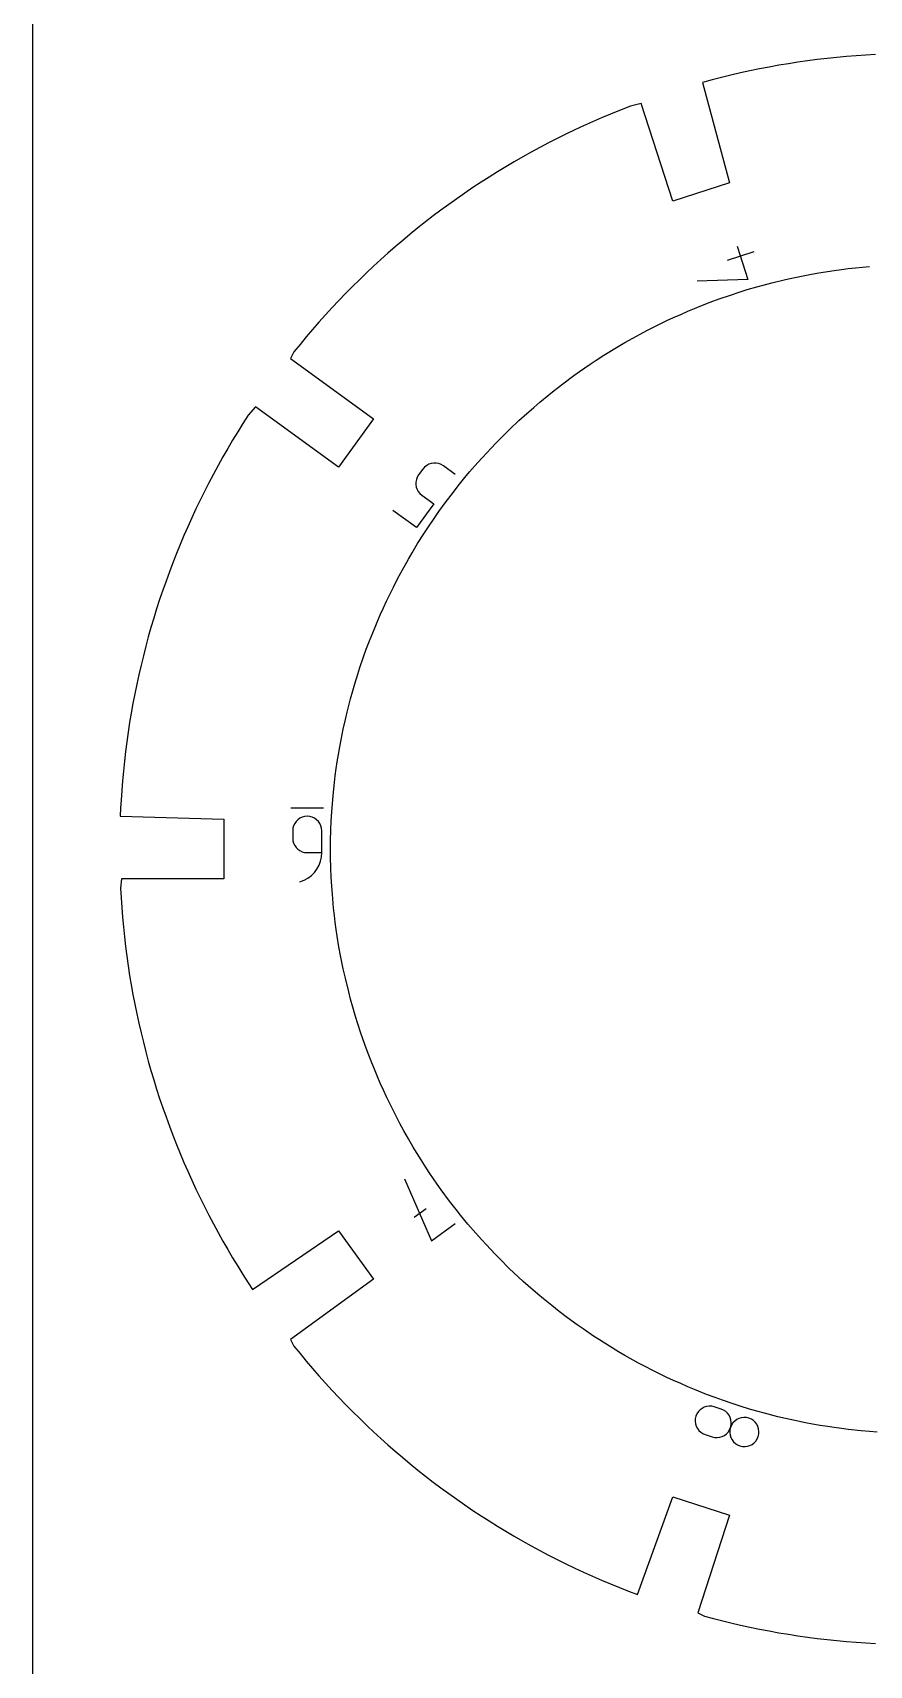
# Model space of a CAD drawing. Header units: metres. Extents: x 0 to 18, y 0 to 24.
# Drawn here: x 0 to 2.498, y 5.306 to 10.179 of the extents above; entities that cross this region are included whole.
import ezdxf

# ---------------------------------------------------------------- set-up
doc = ezdxf.new("R2010")
doc.units = ezdxf.units.M

msp = doc.modelspace()

# ---------------------------------------------------------------- linework, layer by layer
at = {"layer": 'annotation', "color": 1}
for p, q in [((2.152589, 9.524495), (2.073398, 9.498764)), ((2.103306, 9.541292), (2.135475, 9.442286)), ((2.135475, 9.442286), (1.983959, 9.43677)), ((1.165071, 8.876538), (1.152296, 8.858955)), ((1.170254, 8.882474), (1.165071, 8.876538)), ((1.17624, 8.887258), (1.170254, 8.882474)), ((1.182854, 8.890863), (1.17624, 8.887258)), ((1.189923, 8.893262), (1.182854, 8.890863)), ((1.197275, 8.894428), (1.189923, 8.893262)), ((1.204736, 8.894336), (1.197275, 8.894428)), ((1.212133, 8.892956), (1.204736, 8.894336)), ((1.219292, 8.890263), (1.212133, 8.892956)), ((1.226041, 8.88623), (1.219292, 8.890263)), ((1.261337, 8.860586), (1.226041, 8.88623)), ((1.226041, 8.88623), (1.226041, 8.88623)), ((1.144183, 8.837642), (1.144095, 8.830192)), ((1.144095, 8.830192), (1.145267, 8.822855)), ((1.14556, 8.845033), (1.144183, 8.837642)), ((1.145267, 8.822855), (1.147671, 8.815802)), ((1.148255, 8.852195), (1.14556, 8.845033)), ((1.152296, 8.858955), (1.148255, 8.852195)), ((1.152296, 8.858955), (1.152296, 8.858955)), ((1.197281, 8.77242), (1.145855, 8.701638)), ((1.147671, 8.815802), (1.151278, 8.809205)), ((1.151278, 8.809205), (1.156059, 8.803235)), ((1.156059, 8.803235), (1.161985, 8.798064)), ((1.161985, 8.798064), (1.197281, 8.77242)), ((1.145855, 8.701638), (1.075262, 8.752926)), ((0.868572, 7.864738), (0.770854, 7.864738)), ((0.777037, 7.804668), (0.776339, 7.796861)), ((0.776339, 7.796861), (0.776339, 7.775241)), ((0.779052, 7.812017), (0.777037, 7.804668)), ((0.78226, 7.818785), (0.779052, 7.812017)), ((0.78654, 7.824849), (0.78226, 7.818785)), ((0.791769, 7.830087), (0.78654, 7.824849)), ((0.797826, 7.834374), (0.791769, 7.830087)), ((0.804587, 7.837589), (0.797826, 7.834374)), ((0.811932, 7.839608), (0.804587, 7.837589)), ((0.819737, 7.840308), (0.811932, 7.839608)), ((0.827527, 7.839608), (0.819737, 7.840308)), ((0.819737, 7.840308), (0.819737, 7.840308)), ((0.834863, 7.837589), (0.827527, 7.839608)), ((0.841622, 7.834374), (0.834863, 7.837589)), ((0.84768, 7.830087), (0.841622, 7.834374)), ((0.852915, 7.824849), (0.84768, 7.830087)), ((0.857201, 7.818785), (0.852915, 7.824849)), ((0.860416, 7.812017), (0.857201, 7.818785)), ((0.862435, 7.804668), (0.860416, 7.812017)), ((0.863136, 7.796861), (0.862435, 7.804668)), ((0.863136, 7.731903), (0.863136, 7.796861)), ((0.863136, 7.796861), (0.863136, 7.796861)), ((0.776339, 7.775241), (0.776339, 7.775241)), ((0.776339, 7.775241), (0.777037, 7.767438)), ((0.777037, 7.767438), (0.779052, 7.760099)), ((0.779052, 7.760099), (0.78226, 7.753345)), ((0.78226, 7.753345), (0.78654, 7.747298)), ((0.78654, 7.747298), (0.791769, 7.742079)), ((0.791769, 7.742079), (0.797826, 7.737809)), ((0.797826, 7.737809), (0.804587, 7.734609)), ((0.804587, 7.734609), (0.811932, 7.7326)), ((0.811932, 7.7326), (0.819737, 7.731903)), ((0.819737, 7.731903), (0.863136, 7.731903)), ((0.854839, 7.693985), (0.85937, 7.706002)), ((0.85937, 7.706002), (0.862175, 7.718694)), ((0.862175, 7.718694), (0.863136, 7.731903)), ((0.797946, 7.644873), (0.810379, 7.649535)), ((0.810379, 7.649535), (0.821787, 7.655815)), ((0.821787, 7.655815), (0.832055, 7.663558)), ((0.832055, 7.663558), (0.841064, 7.672606)), ((0.841064, 7.672606), (0.848698, 7.6828)), ((0.848698, 7.6828), (0.854839, 7.693985)), ((0.797946, 7.644873), (0.797946, 7.644873)), ((1.110522, 6.757845), (1.19065, 6.573266)), ((1.139235, 6.644032), (1.174563, 6.669699)), ((1.19065, 6.573266), (1.261316, 6.624608)), ((1.978203, 6.042249), (1.977845, 6.034629)), ((1.979952, 6.049895), (1.978203, 6.042249)), ((1.983031, 6.057109), (1.979952, 6.049895)), ((1.979952, 6.049895), (1.979952, 6.049895)), ((1.987221, 6.063484), (1.983031, 6.057109)), ((1.992368, 6.068939), (1.987221, 6.063484)), ((1.998319, 6.073395), (1.992368, 6.068939)), ((2.004919, 6.07677), (1.998319, 6.073395)), ((2.012016, 6.078984), (2.004919, 6.07677)), ((2.019454, 6.079958), (2.012016, 6.078984)), ((2.02708, 6.07961), (2.019454, 6.079958)), ((2.03474, 6.07786), (2.02708, 6.07961)), ((2.03474, 6.07786), (2.03474, 6.07786)), ((2.055363, 6.071159), (2.03474, 6.07786)), ((2.062589, 6.068072), (2.055363, 6.071159)), ((2.068972, 6.06387), (2.062589, 6.068072)), ((2.074431, 6.058707), (2.068972, 6.06387)), ((2.078888, 6.05274), (2.074431, 6.058707)), ((2.082263, 6.046125), (2.078888, 6.05274)), ((2.084476, 6.039017), (2.082263, 6.046125)), ((2.10839, 6.04315), (2.10177, 6.039781)), ((2.115505, 6.045359), (2.10839, 6.04315)), ((2.122959, 6.046327), (2.115505, 6.045359)), ((2.130596, 6.045975), (2.122959, 6.046327)), ((2.13826, 6.044224), (2.130596, 6.045975)), ((2.145455, 6.041148), (2.13826, 6.044224)), ((2.13826, 6.044224), (2.13826, 6.044224)), ((1.977845, 6.034629), (1.978803, 6.02719)), ((1.978803, 6.02719), (1.980998, 6.020088)), ((1.980998, 6.020088), (1.984354, 6.013477)), ((1.984354, 6.013477), (1.988794, 6.007515)), ((1.988794, 6.007515), (1.994239, 6.002355)), ((1.994239, 6.002355), (2.000614, 5.998154)), ((2.000614, 5.998154), (2.00784, 5.995067)), ((2.00784, 5.995067), (2.028462, 5.988367)), ((2.064943, 5.992807), (2.07091, 5.997257)), ((2.07091, 5.997257), (2.076072, 6.002708)), ((2.076072, 6.002708), (2.080272, 6.009082)), ((2.080272, 6.009082), (2.083355, 6.016297)), ((2.081609, 6.00865), (2.081263, 6.001027)), ((2.081263, 6.001027), (2.082236, 5.993583)), ((2.083355, 6.016297), (2.081609, 6.00865)), ((2.082236, 5.993583), (2.08445, 5.986474)), ((2.083355, 6.016297), (2.085102, 6.023947)), ((2.086437, 6.02351), (2.083355, 6.016297)), ((2.083355, 6.016297), (2.083355, 6.016297)), ((2.083355, 6.016297), (2.083355, 6.016297)), ((2.085449, 6.031573), (2.084476, 6.039017)), ((2.085102, 6.023947), (2.085449, 6.031573)), ((2.090638, 6.029881), (2.086437, 6.02351)), ((2.095801, 6.035332), (2.090638, 6.029881)), ((2.10177, 6.039781), (2.095801, 6.035332)), ((2.151814, 6.036953), (2.145455, 6.041148)), ((2.157255, 6.031796), (2.151814, 6.036953)), ((2.161698, 6.025834), (2.157255, 6.031796)), ((2.165064, 6.019221), (2.161698, 6.025834)), ((2.167272, 6.012115), (2.165064, 6.019221)), ((2.166147, 5.989396), (2.167894, 5.997047)), ((2.168242, 6.004671), (2.167272, 6.012115)), ((2.167894, 5.997047), (2.168242, 6.004671)), ((2.028462, 5.988367), (2.028462, 5.988367)), ((2.028462, 5.988367), (2.036126, 5.986615)), ((2.036126, 5.986615), (2.043761, 5.986263)), ((2.043761, 5.986263), (2.051213, 5.987231)), ((2.051213, 5.987231), (2.058325, 5.989438)), ((2.058325, 5.989438), (2.064943, 5.992807)), ((2.08445, 5.986474), (2.087825, 5.979858)), ((2.087825, 5.979858), (2.092283, 5.973889)), ((2.092283, 5.973889), (2.097744, 5.968724)), ((2.097744, 5.968724), (2.104129, 5.96452)), ((2.104129, 5.96452), (2.111359, 5.961432)), ((2.111359, 5.961432), (2.111359, 5.961432)), ((2.111359, 5.961432), (2.118989, 5.959691)), ((2.118989, 5.959691), (2.126598, 5.959348)), ((2.126598, 5.959348), (2.134031, 5.960321)), ((2.134031, 5.960321), (2.141131, 5.962533)), ((2.141131, 5.962533), (2.147741, 5.965904)), ((2.147741, 5.965904), (2.153704, 5.970356)), ((2.153704, 5.970356), (2.158864, 5.975807)), ((2.158864, 5.975807), (2.163064, 5.982181)), ((2.163064, 5.982181), (2.166147, 5.989396)), ((2.166147, 5.989396), (2.166147, 5.989396))]:
    msp.add_line(p, q, dxfattribs=at)
at = {"layer": 'boundary', "color": 5}
for p, q in [((2.255923, 10.086094), (2.22719, 10.081293)), ((2.284703, 10.090537), (2.255923, 10.086094)), ((2.313545, 10.094634), (2.284703, 10.090537)), ((2.342442, 10.098388), (2.313545, 10.094634)), ((2.371369, 10.101763), (2.342442, 10.098388)), ((2.40033, 10.104798), (2.371369, 10.101763)), ((2.429342, 10.107482), (2.40033, 10.104798)), ((2.458381, 10.109795), (2.429342, 10.107482)), ((2.487439, 10.111762), (2.458381, 10.109795)), ((2.516528, 10.113371), (2.487439, 10.111762)), ((2.028038, 10.037845), (1.999914, 10.030253)), ((2.056246, 10.045092), (2.028038, 10.037845)), ((2.084551, 10.052003), (2.056246, 10.045092)), ((2.112921, 10.05856), (2.084551, 10.052003)), ((2.14139, 10.064771), (2.112921, 10.05856)), ((2.169921, 10.070623), (2.14139, 10.064771)), ((2.198526, 10.076128), (2.169921, 10.070623)), ((2.22719, 10.081293), (2.198526, 10.076128)), ((1.999914, 10.030253), (2.08031, 9.730791)), ((1.751613, 9.946534), (1.724636, 9.935556)), ((1.784691, 9.959429), (1.751613, 9.946534)), ((1.816923, 9.96701), (1.784691, 9.959429)), ((1.911497, 9.67594), (1.816923, 9.96701)), ((1.644537, 9.900629), (1.61813, 9.888337)), ((1.671091, 9.912595), (1.644537, 9.900629)), ((1.697801, 9.92423), (1.671091, 9.912595)), ((1.724636, 9.935556), (1.697801, 9.92423)), ((1.53984, 9.849529), (1.514061, 9.835957)), ((1.56577, 9.862785), (1.53984, 9.849529)), ((1.591878, 9.875718), (1.56577, 9.862785)), ((1.61813, 9.888337), (1.591878, 9.875718)), ((1.437769, 9.793346), (1.412692, 9.778525)), ((1.463021, 9.807865), (1.437769, 9.793346)), ((1.48846, 9.82206), (1.463021, 9.807865)), ((1.514061, 9.835957), (1.48846, 9.82206)), ((1.363096, 9.747973), (1.338594, 9.732229)), ((1.387807, 9.7634), (1.363096, 9.747973)), ((1.412692, 9.778525), (1.387807, 9.7634)), ((1.290145, 9.699872), (1.266232, 9.683239)), ((1.31427, 9.716198), (1.290145, 9.699872)), ((1.338594, 9.732229), (1.31427, 9.716198)), ((2.08031, 9.730791), (1.911497, 9.67594)), ((1.219015, 9.649114), (1.195723, 9.631624)), ((1.242516, 9.666323), (1.219015, 9.649114)), ((1.266232, 9.683239), (1.242516, 9.666323)), ((1.172647, 9.613844), (1.149801, 9.595781)), ((1.195723, 9.631624), (1.172647, 9.613844)), ((1.104761, 9.558824), (1.082588, 9.539928)), ((1.127168, 9.577441), (1.104761, 9.558824)), ((1.149801, 9.595781), (1.127168, 9.577441)), ((1.038957, 9.501346), (1.017488, 9.481645)), ((1.060657, 9.520767), (1.038957, 9.501346)), ((1.082588, 9.539928), (1.060657, 9.520767)), ((0.996262, 9.461696), (0.9753, 9.441474)), ((1.017488, 9.481645), (0.996262, 9.461696)), ((0.954569, 9.421004), (0.934098, 9.400287)), ((0.9753, 9.441474), (0.954569, 9.421004)), ((0.893941, 9.358086), (0.87424, 9.336629)), ((0.913839, 9.379259), (0.893941, 9.358086)), ((0.934098, 9.400287), (0.913839, 9.379259)), ((0.854803, 9.314929), (0.835645, 9.292986)), ((0.87424, 9.336629), (0.854803, 9.314929)), ((0.816762, 9.270809), (0.798145, 9.248405)), ((0.835645, 9.292986), (0.816762, 9.270809)), ((0.779804, 9.225785), (0.769658, 9.206087)), ((0.798145, 9.248405), (0.779804, 9.225785)), ((0.769658, 9.206087), (1.017715, 9.025863)), ((0.665303, 9.062503), (0.643343, 9.036993)), ((0.913383, 8.882263), (0.665303, 9.062503)), ((0.643343, 9.036993), (0.627609, 9.012479)), ((1.017715, 9.025863), (0.913383, 8.882263)), ((0.612186, 8.987775), (0.597058, 8.962882)), ((0.627609, 9.012479), (0.612186, 8.987775)), ((0.582229, 8.937804), (0.567723, 8.912547)), ((0.597058, 8.962882), (0.582229, 8.937804)), ((0.553515, 8.887126), (0.539631, 8.861512)), ((0.567723, 8.912547), (0.553515, 8.887126)), ((0.526059, 8.835746), (0.512799, 8.809805)), ((0.539631, 8.861512), (0.526059, 8.835746)), ((0.499853, 8.78371), (0.487248, 8.757451)), ((0.512799, 8.809805), (0.499853, 8.78371)), ((0.474955, 8.731049), (0.462993, 8.704484)), ((0.487248, 8.757451), (0.474955, 8.731049)), ((0.45134, 8.677781), (0.440031, 8.650938)), ((0.462993, 8.704484), (0.45134, 8.677781)), ((0.429049, 8.62396), (0.418395, 8.59685)), ((0.440031, 8.650938), (0.429049, 8.62396)), ((0.418395, 8.59685), (0.408084, 8.569612)), ((0.398105, 8.54224), (0.388455, 8.514757)), ((0.408084, 8.569612), (0.398105, 8.54224)), ((0.379155, 8.487153), (0.370178, 8.459438)), ((0.388455, 8.514757), (0.379155, 8.487153)), ((0.361556, 8.431625), (0.353279, 8.403698)), ((0.370178, 8.459438), (0.361556, 8.431625)), ((0.353279, 8.403698), (0.34533, 8.375673)), ((0.337743, 8.347546), (0.330484, 8.319342)), ((0.34533, 8.375673), (0.337743, 8.347546)), ((0.32358, 8.291036), (0.317024, 8.262649)), ((0.330484, 8.319342), (0.32358, 8.291036)), ((0.310815, 8.234197), (0.304963, 8.205662)), ((0.317024, 8.262649), (0.310815, 8.234197)), ((0.304963, 8.205662), (0.299455, 8.177061)), ((0.294295, 8.148394), (0.289492, 8.119666)), ((0.299455, 8.177061), (0.294295, 8.148394)), ((0.285038, 8.090872), (0.280939, 8.062037)), ((0.289492, 8.119666), (0.285038, 8.090872)), ((0.280939, 8.062037), (0.277199, 8.033144)), ((0.273807, 8.004216), (0.270777, 7.975243)), ((0.277199, 8.033144), (0.273807, 8.004216)), ((0.268101, 7.946245), (0.265777, 7.917206)), ((0.270777, 7.975243), (0.268101, 7.946245)), ((0.265777, 7.917206), (0.263811, 7.888147)), ((0.262567, 7.865507), (0.261422, 7.840716)), ((0.263811, 7.888147), (0.262567, 7.865507)), ((0.261422, 7.840716), (0.570419, 7.831341)), ((0.570419, 7.831341), (0.570419, 7.653841)), ((0.265293, 7.653841), (0.262204, 7.626122)), ((0.570419, 7.653841), (0.265293, 7.653841)), ((0.262204, 7.626122), (0.263811, 7.597032)), ((0.263811, 7.597032), (0.265777, 7.567973)), ((0.265777, 7.567973), (0.268101, 7.538934)), ((0.268101, 7.538934), (0.270777, 7.509923)), ((0.270777, 7.509923), (0.273807, 7.480963)), ((0.273807, 7.480963), (0.277199, 7.452034)), ((0.277199, 7.452034), (0.280939, 7.423138)), ((0.280939, 7.423138), (0.285038, 7.394296)), ((0.285038, 7.394296), (0.289492, 7.365515)), ((0.289492, 7.365515), (0.294295, 7.336784)), ((0.294295, 7.336784), (0.299455, 7.308118)), ((0.299455, 7.308118), (0.304963, 7.279518)), ((0.304963, 7.279518), (0.310815, 7.250983)), ((0.310815, 7.250983), (0.317024, 7.222514)), ((0.317024, 7.222514), (0.32358, 7.194144)), ((0.32358, 7.194144), (0.330484, 7.165838)), ((0.330484, 7.165838), (0.337743, 7.137632)), ((0.337743, 7.137632), (0.34533, 7.109507)), ((0.34533, 7.109507), (0.353279, 7.081481)), ((0.353279, 7.081481), (0.361556, 7.053554)), ((0.361556, 7.053554), (0.370178, 7.025738)), ((0.370178, 7.025738), (0.379155, 6.998023)), ((0.379155, 6.998023), (0.388455, 6.97041)), ((0.388455, 6.97041), (0.398105, 6.942926)), ((0.398105, 6.942926), (0.408084, 6.915569)), ((0.408084, 6.915569), (0.418395, 6.888329)), ((0.418395, 6.888329), (0.429049, 6.861205)), ((0.429049, 6.861205), (0.440031, 6.834229)), ((0.440031, 6.834229), (0.451357, 6.807362)), ((0.451357, 6.807362), (0.462993, 6.780683)), ((0.462993, 6.780683), (0.474955, 6.754131)), ((0.474955, 6.754131), (0.487248, 6.727725)), ((0.487248, 6.727725), (0.499853, 6.70147)), ((0.499853, 6.70147), (0.512799, 6.675363)), ((0.512799, 6.675363), (0.526059, 6.649434)), ((0.526059, 6.649434), (0.539631, 6.623654)), ((0.539631, 6.623654), (0.553515, 6.598054)), ((0.553515, 6.598054), (0.567723, 6.572616)), ((0.656659, 6.427985), (0.91338, 6.602916)), ((0.91338, 6.602916), (1.017712, 6.459316)), ((0.567723, 6.572616), (0.582229, 6.547362)), ((0.582229, 6.547362), (0.597058, 6.522285)), ((0.597058, 6.522285), (0.612186, 6.497402)), ((0.612186, 6.497402), (0.627609, 6.472689)), ((0.627609, 6.472689), (0.643343, 6.448186)), ((0.643343, 6.448186), (0.656659, 6.427985)), ((1.017712, 6.459316), (0.769653, 6.279091)), ((0.769653, 6.279091), (0.779804, 6.259393)), ((0.779804, 6.259393), (0.798145, 6.236761)), ((0.798145, 6.236761), (0.816762, 6.214355)), ((0.816762, 6.214355), (0.835645, 6.192182)), ((0.835645, 6.192182), (0.854803, 6.170251)), ((0.854803, 6.170251), (0.87424, 6.14855)), ((0.87424, 6.14855), (0.893941, 6.12708)), ((0.893941, 6.12708), (0.913887, 6.105869)), ((0.913887, 6.105869), (0.934098, 6.084893)), ((0.934098, 6.084893), (0.954569, 6.064162)), ((0.954569, 6.064162), (0.9753, 6.043691)), ((0.9753, 6.043691), (0.996262, 6.02348)), ((0.996262, 6.02348), (1.000886, 6.019136)), ((1.000886, 6.019136), (1.017488, 6.003534)), ((1.017488, 6.003534), (1.038957, 5.983833)), ((1.038957, 5.983833), (1.060657, 5.964396)), ((1.060657, 5.964396), (1.082588, 5.945238)), ((1.082588, 5.945238), (1.104761, 5.926355)), ((1.104761, 5.926355), (1.127168, 5.907738)), ((1.127168, 5.907738), (1.149801, 5.889395)), ((1.149801, 5.889395), (1.172647, 5.871335)), ((1.172647, 5.871335), (1.195723, 5.853552)), ((1.195723, 5.853552), (1.219015, 5.836063)), ((1.219015, 5.836063), (1.242516, 5.818857)), ((1.242516, 5.818857), (1.266232, 5.801928)), ((1.266232, 5.801928), (1.290145, 5.785305)), ((1.805975, 5.517677), (1.911495, 5.809233)), ((1.911495, 5.809233), (2.080307, 5.754383)), ((1.290145, 5.785305), (1.31427, 5.76898)), ((1.31427, 5.76898), (1.338594, 5.752936)), ((1.338594, 5.752936), (1.363096, 5.737202)), ((2.080307, 5.754383), (1.98574, 5.463336)), ((1.363096, 5.737202), (1.387807, 5.721779)), ((1.387807, 5.721779), (1.412692, 5.706649)), ((1.412692, 5.706649), (1.437769, 5.691821)), ((1.437769, 5.691821), (1.463021, 5.677315)), ((1.463021, 5.677315), (1.48846, 5.663107)), ((1.48846, 5.663107), (1.514061, 5.649223)), ((1.514061, 5.649223), (1.53984, 5.635651)), ((1.53984, 5.635651), (1.56577, 5.622391)), ((1.56577, 5.622391), (1.591878, 5.609459)), ((1.591878, 5.609459), (1.61813, 5.596842)), ((1.61813, 5.596842), (1.644537, 5.58455)), ((1.644537, 5.58455), (1.671091, 5.572586)), ((1.671091, 5.572586), (1.697801, 5.560933)), ((1.697801, 5.560933), (1.724636, 5.549626)), ((1.724636, 5.549626), (1.751613, 5.538644)), ((1.751613, 5.538644), (1.778733, 5.527989)), ((1.778733, 5.527989), (1.805975, 5.517677)), ((1.98574, 5.463336), (2.006039, 5.453271)), ((2.006039, 5.453271), (2.028038, 5.447335)), ((2.028038, 5.447335), (2.056246, 5.440075)), ((2.056246, 5.440075), (2.084551, 5.433172)), ((2.084551, 5.433172), (2.112921, 5.426619)), ((2.112921, 5.426619), (2.14139, 5.420409)), ((2.14139, 5.420409), (2.169921, 5.414555)), ((2.169921, 5.414555), (2.198526, 5.409048)), ((2.198526, 5.409048), (2.22719, 5.403887)), ((2.22719, 5.403887), (2.255923, 5.399084)), ((2.255923, 5.399084), (2.284703, 5.39463)), ((2.284703, 5.39463), (2.313545, 5.390533)), ((2.313545, 5.390533), (2.342442, 5.386792)), ((2.342442, 5.386792), (2.371369, 5.3834)), ((2.371369, 5.3834), (2.40033, 5.380369)), ((2.40033, 5.380369), (2.429342, 5.377694)), ((2.429342, 5.377694), (2.458381, 5.375369)), ((2.458381, 5.375369), (2.487439, 5.373404)), ((2.487439, 5.373404), (2.516528, 5.371796))]:
    msp.add_line(p, q, dxfattribs=at)
at = {"layer": 'frame', "color": 5}
msp.add_line((0, 24), (0, 0), dxfattribs=at)
at = {"layer": 'hole', "color": 5}
for p, q in [((2.275359, 9.448327), (2.29498, 9.452467)), ((2.29498, 9.452467), (2.315478, 9.456364)), ((2.315478, 9.456364), (2.341313, 9.461146)), ((2.341313, 9.461146), (2.373013, 9.466239)), ((2.373013, 9.466239), (2.392954, 9.469189)), ((2.392954, 9.469189), (2.414683, 9.47215)), ((2.414683, 9.47215), (2.434624, 9.474616)), ((2.434624, 9.474616), (2.456354, 9.477053)), ((2.456354, 9.477053), (2.497774, 9.480916)), ((2.083146, 9.395726), (2.111708, 9.40503)), ((2.111708, 9.40503), (2.132962, 9.41176)), ((2.132962, 9.41176), (2.161402, 9.419975)), ((2.161402, 9.419975), (2.184603, 9.426407)), ((2.184603, 9.426407), (2.206332, 9.432132)), ((2.206332, 9.432132), (2.247053, 9.44205)), ((2.247053, 9.44205), (2.275359, 9.448327)), ((1.956311, 9.347518), (1.975537, 9.355565)), ((1.975537, 9.355565), (1.994475, 9.363224)), ((1.994475, 9.363224), (2.022838, 9.37419)), ((2.022838, 9.37419), (2.049622, 9.384154)), ((2.049622, 9.384154), (2.083146, 9.395726)), ((1.833549, 9.289699), (1.875115, 9.310569)), ((1.875115, 9.310569), (1.893516, 9.319395)), ((1.893516, 9.319395), (1.913385, 9.32864)), ((1.913385, 9.32864), (1.934581, 9.338099)), ((1.934581, 9.338099), (1.956311, 9.347518)), ((1.767953, 9.253729), (1.792072, 9.26739)), ((1.792072, 9.26739), (1.813961, 9.279321)), ((1.813961, 9.279321), (1.833549, 9.289699)), ((1.681955, 9.201062), (1.705589, 9.216134)), ((1.705589, 9.216134), (1.743361, 9.239357)), ((1.743361, 9.239357), (1.767953, 9.253729)), ((1.615993, 9.155597), (1.63292, 9.167772)), ((1.63292, 9.167772), (1.6647, 9.189507)), ((1.6647, 9.189507), (1.681955, 9.201062)), ((1.556846, 9.11103), (1.582408, 9.13074)), ((1.582408, 9.13074), (1.615993, 9.155597)), ((1.495845, 9.060587), (1.513767, 9.076051)), ((1.513767, 9.076051), (1.540662, 9.098045)), ((1.540662, 9.098045), (1.556846, 9.11103)), ((1.424568, 8.995734), (1.451684, 9.0211)), ((1.451684, 9.0211), (1.467317, 9.035625)), ((1.467317, 9.035625), (1.495845, 9.060587)), ((1.382898, 8.954165), (1.409088, 8.980364)), ((1.409088, 8.980364), (1.424568, 8.995734)), ((1.342572, 8.911142), (1.368459, 8.93884)), ((1.368459, 8.93884), (1.382898, 8.954165)), ((1.290554, 8.850834), (1.304485, 8.8677)), ((1.304485, 8.8677), (1.329265, 8.896049)), ((1.329265, 8.896049), (1.342572, 8.911142)), ((1.252924, 8.803746), (1.27028, 8.82603)), ((1.27028, 8.82603), (1.290554, 8.850834)), ((1.2128, 8.749653), (1.234321, 8.779176)), ((1.234321, 8.779176), (1.252924, 8.803746)), ((1.179346, 8.701019), (1.200703, 8.732258)), ((1.200703, 8.732258), (1.2128, 8.749653)), ((1.1493, 8.653786), (1.167993, 8.683385)), ((1.167993, 8.683385), (1.179346, 8.701019)), ((1.121868, 8.607656), (1.132877, 8.626699)), ((1.132877, 8.626699), (1.1493, 8.653786)), ((1.098877, 8.566513), (1.121868, 8.607656)), ((1.076906, 8.524371), (1.088434, 8.546892)), ((1.088434, 8.546892), (1.098877, 8.566513)), ((1.046965, 8.462248), (1.056199, 8.482093)), ((1.056199, 8.482093), (1.065027, 8.500499)), ((1.065027, 8.500499), (1.076906, 8.524371)), ((1.028074, 8.419298), (1.037493, 8.441028)), ((1.037493, 8.441028), (1.046965, 8.462248)), ((1.0056, 8.364071), (1.020027, 8.400073)), ((1.020027, 8.400073), (1.028074, 8.419298)), ((0.988098, 8.31629), (0.99609, 8.338516)), ((0.99609, 8.338516), (1.0056, 8.364071)), ((0.970566, 8.263919), (0.977059, 8.284317)), ((0.977059, 8.284317), (0.988098, 8.31629)), ((0.955619, 8.214221), (0.961732, 8.235366)), ((0.961732, 8.235366), (0.970566, 8.263919)), ((0.93884, 8.150876), (0.949183, 8.191006)), ((0.949183, 8.191006), (0.955619, 8.214221)), ((0.933541, 8.12857), (0.93884, 8.150876)), ((0.920716, 8.068229), (0.927267, 8.100286)), ((0.927267, 8.100286), (0.933541, 8.12857)), ((0.912841, 8.024325), (0.916812, 8.04714)), ((0.916812, 8.04714), (0.920716, 8.068229)), ((0.906395, 7.982655), (0.909345, 8.002596)), ((0.909345, 8.002596), (0.912841, 8.024325)), ((0.900966, 7.940985), (0.903432, 7.960926)), ((0.903432, 7.960926), (0.906395, 7.982655)), ((0.894669, 7.877867), (0.896769, 7.901882)), ((0.896769, 7.901882), (0.900966, 7.940985)), ((0.891147, 7.825945), (0.892938, 7.854379)), ((0.892938, 7.854379), (0.894669, 7.877867)), ((0.889273, 7.76707), (0.890143, 7.799853)), ((0.890143, 7.799853), (0.891147, 7.825945)), ((0.888888, 7.742604), (0.889273, 7.76707)), ((0.889272, 7.71814), (0.888888, 7.742604)), ((0.890142, 7.685353), (0.889272, 7.71814)), ((0.891145, 7.659264), (0.890142, 7.685353)), ((0.892936, 7.630831), (0.891145, 7.659264)), ((0.894666, 7.607338), (0.892936, 7.630831)), ((0.898525, 7.565953), (0.894666, 7.607338)), ((0.900962, 7.544223), (0.898525, 7.565953)), ((0.903427, 7.524283), (0.900962, 7.544223)), ((0.906389, 7.502553), (0.903427, 7.524283)), ((0.909339, 7.482612), (0.906389, 7.502553)), ((0.914432, 7.450913), (0.909339, 7.482612)), ((0.919231, 7.42499), (0.914432, 7.450913)), ((0.923123, 7.404526), (0.919231, 7.42499)), ((0.927261, 7.38491), (0.923123, 7.404526)), ((0.933534, 7.356634), (0.927261, 7.38491)), ((0.943448, 7.315932), (0.933534, 7.356634)), ((0.949173, 7.294202), (0.943448, 7.315932)), ((0.955611, 7.27098), (0.949173, 7.294202)), ((0.96382, 7.242562), (0.955611, 7.27098)), ((0.970558, 7.221279), (0.96382, 7.242562)), ((0.979857, 7.192733), (0.970558, 7.221279)), ((0.991424, 7.159221), (0.979857, 7.192733)), ((1.001404, 7.132394), (0.991424, 7.159221)), ((1.012361, 7.104056), (1.001404, 7.132394)), ((1.020014, 7.085134), (1.012361, 7.104056)), ((1.02806, 7.06591), (1.020014, 7.085134)), ((1.037479, 7.044181), (1.02806, 7.06591)), ((1.04696, 7.022938), (1.037479, 7.044181)), ((1.056183, 7.003115), (1.04696, 7.022938)), ((1.065013, 6.984704), (1.056183, 7.003115)), ((1.085884, 6.94314), (1.065013, 6.984704)), ((1.096288, 6.9235), (1.085884, 6.94314)), ((1.108192, 6.901662), (1.096288, 6.9235)), ((1.121848, 6.877553), (1.108192, 6.901662)), ((1.136244, 6.852919), (1.121848, 6.877553)), ((1.15945, 6.815177), (1.136244, 6.852919)), ((1.174547, 6.791504), (1.15945, 6.815177)), ((1.186077, 6.774289), (1.174547, 6.791504)), ((1.207805, 6.742519), (1.186077, 6.774289)), ((1.220005, 6.725558), (1.207805, 6.742519)), ((1.244842, 6.692), (1.220005, 6.725558)), ((1.264547, 6.666446), (1.244842, 6.692)), ((1.277543, 6.650247), (1.264547, 6.666446)), ((1.299558, 6.623327), (1.277543, 6.650247)), ((1.315005, 6.605425), (1.299558, 6.623327)), ((1.339852, 6.577029), (1.315005, 6.605425)), ((1.354497, 6.561259), (1.339852, 6.577029)), ((1.379841, 6.534168), (1.354497, 6.561259)), ((1.395236, 6.518662), (1.379841, 6.534168)), ((1.422989, 6.490969), (1.395236, 6.518662)), ((1.436757, 6.478035), (1.422989, 6.490969)), ((1.464285, 6.452307), (1.436757, 6.478035)), ((1.479543, 6.438847), (1.464285, 6.452307)), ((1.507909, 6.414053), (1.479543, 6.438847)), ((1.524752, 6.400142), (1.507909, 6.414053)), ((1.549579, 6.379849), (1.524752, 6.400142)), ((1.571838, 6.362513), (1.549579, 6.379849)), ((1.596424, 6.343898), (1.571838, 6.362513)), ((1.625928, 6.322393), (1.596424, 6.343898)), ((1.643352, 6.310276), (1.625928, 6.322393)), ((1.67459, 6.28892), (1.643352, 6.310276)), ((1.692201, 6.277582), (1.67459, 6.28892)), ((1.721813, 6.258881), (1.692201, 6.277582)), ((1.748871, 6.242476), (1.721813, 6.258881)), ((1.767953, 6.231445), (1.748871, 6.242476)), ((1.809096, 6.208455), (1.767953, 6.231445)), ((1.828689, 6.198027), (1.809096, 6.208455)), ((1.851238, 6.186485), (1.828689, 6.198027)), ((1.875104, 6.17461), (1.851238, 6.186485)), ((1.893516, 6.165779), (1.875104, 6.17461)), ((1.913333, 6.156558), (1.893516, 6.165779)), ((1.934581, 6.147074), (1.913333, 6.156558)), ((1.956311, 6.137656), (1.934581, 6.147074)), ((1.975535, 6.129609), (1.956311, 6.137656)), ((2.011591, 6.115162), (1.975535, 6.129609)), ((2.037084, 6.105676), (2.011591, 6.115162)), ((2.059318, 6.097681), (2.037084, 6.105676)), ((2.091292, 6.086642), (2.059318, 6.097681)), ((2.111675, 6.080154), (2.091292, 6.086642)), ((2.140269, 6.071309), (2.111675, 6.080154)), ((2.161378, 6.065208), (2.140269, 6.071309)), ((2.184603, 6.058769), (2.161378, 6.065208)), ((2.22473, 6.048427), (2.184603, 6.058769)), ((2.247032, 6.04313), (2.22473, 6.048427)), ((2.275304, 6.036858), (2.247032, 6.04313)), ((2.3074, 6.0303), (2.275304, 6.036858)), ((2.328458, 6.026402), (2.3074, 6.0303)), ((2.351284, 6.022429), (2.328458, 6.026402)), ((2.373013, 6.018934), (2.351284, 6.022429)), ((2.392954, 6.015984), (2.373013, 6.018934)), ((2.414683, 6.013022), (2.392954, 6.015984)), ((2.434624, 6.010556), (2.414683, 6.013022)), ((2.47372, 6.00636), (2.434624, 6.010556)), ((2.497732, 6.004261), (2.47372, 6.00636)), ((2.521238, 6.002529), (2.497732, 6.004261))]:
    msp.add_line(p, q, dxfattribs=at)

doc.saveas('drawing.dxf')
